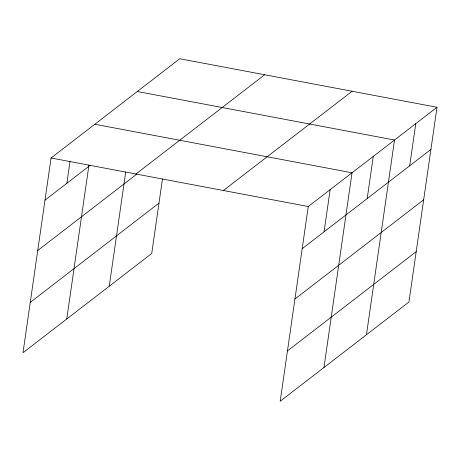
<?xml version="1.0" encoding="UTF-8"?>
<svg xmlns="http://www.w3.org/2000/svg" width="460" height="460" viewBox="0 0 460 460"><rect width="100%" height="100%" fill="white"/><g stroke="black" fill="none" stroke-linecap="round" stroke-linejoin="round"><path stroke-width="0.69" d="M437 107.272L308.269 206.523L280.203 401.252L408.94 302.001L437 107.272L179.797 58.748L51.06 157.998L23 352.728L151.731 253.477L162.472 178.963M66.872 183.281L70.012 161.5M66.769 318.981L88.958 165.002M109.25 286.229L125.718 171.948M324.076 231.805L330.153 189.652M323.972 367.505L352.038 172.776L94.829 124.252M367.201 198.559L373.278 156.4M366.459 334.753L394.519 140.024L137.31 91.5M409.682 165.801L415.759 123.648M44.988 200.157L90.43 165.117M135.936 174.012L264.673 74.761M37.731 250.505L136.838 174.093M30.256 302.381L158.987 203.124M223.387 190.515L352.124 91.258M302.191 248.682L430.928 149.425M294.935 299.029L423.671 199.772M287.46 350.905L416.197 251.649M51.06 157.998L308.269 206.523"/></g></svg>
